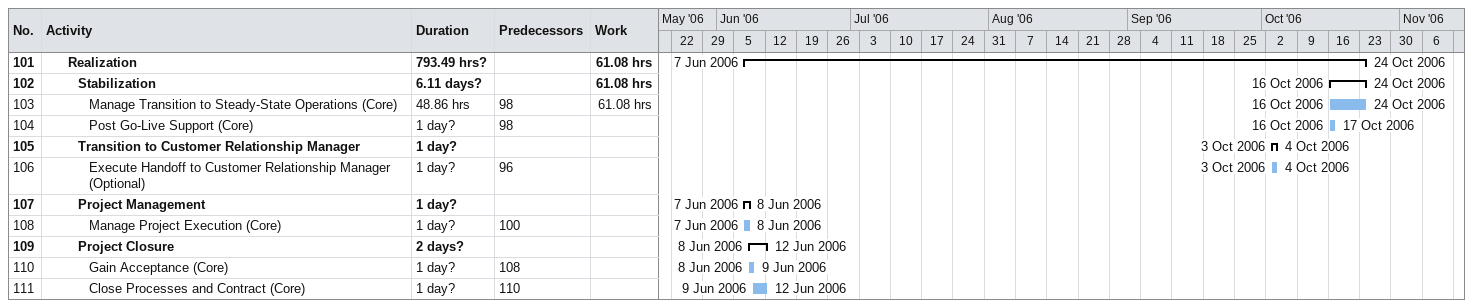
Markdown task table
| ID | Level | Task | Duration | Start | Finish | Predecessors | Work (h) |
|---|---|---|---|---|---|---|---|
| 101 | 3 | **Realization** | 793.49h? | 2006-06-07 | 2006-10-24 |  | 61.08 |
| 102 | 4 | **Stabilization** | 6.11d? | 2006-10-16 | 2006-10-24 |  | 61.08 |
| 103 | 5 | Manage Transition to Steady-State Operations (Core) | 48.86h | 2006-10-16 | 2006-10-24 | 98 | 61.08 |
| 104 | 5 | Post Go-Live Support (Core) | 1d? | 2006-10-16 | 2006-10-17 | 98 |  |
| 105 | 4 | **Transition to Customer Relationship Manager** | 1d? | 2006-10-03 | 2006-10-04 |  |  |
| 106 | 5 | Execute Handoff to Customer Relationship Manager (Optional) | 1d? | 2006-10-03 | 2006-10-04 | 96 |  |
| 107 | 4 | **Project Management** | 1d? | 2006-06-07 | 2006-06-08 |  |  |
| 108 | 5 | Manage Project Execution (Core) | 1d? | 2006-06-07 | 2006-06-08 | 100 |  |
| 109 | 4 | **Project Closure** | 2d? | 2006-06-08 | 2006-06-12 |  |  |
| 110 | 5 | Gain Acceptance (Core) | 1d? | 2006-06-08 | 2006-06-09 | 108 |  |
| 111 | 5 | Close Processes and Contract (Core) | 1d? | 2006-06-09 | 2006-06-12 | 110 |  |
